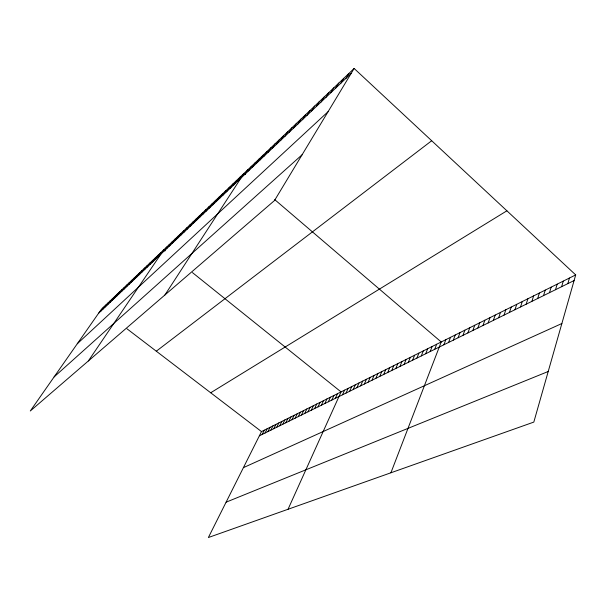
<?xml version="1.0" encoding="UTF-8"?>
<svg xmlns="http://www.w3.org/2000/svg" width="606" height="606" viewBox="0 0 606 606"><rect width="100%" height="100%" fill="white"/><g stroke="black" fill="none" stroke-linecap="round" stroke-linejoin="round"><path stroke-width="0.91" d="M575.7 274.912L533.818 422.094L208.373 537.53L261.489 431.586L575.7 274.912L354.131 68.47L101.399 309.242L30.3 410.989L274.51 200.525L354.131 68.47M567.822 283.638L569.443 278.033M561.626 286.691L563.269 281.108M555.513 289.706L557.179 284.146M549.49 292.683L551.172 287.138M543.537 295.614L545.241 290.1M537.673 298.508L539.393 293.016M531.879 301.371L533.613 295.895M526.159 304.189L527.917 298.735M520.524 306.969L522.289 301.546M514.948 309.719L516.736 304.31M509.449 312.431L511.252 307.045M504.025 315.112L505.836 309.742M498.662 317.756L500.495 312.408M493.375 320.369L495.216 315.044M488.148 322.945L490.004 317.642M482.982 325.49L484.853 320.21M477.884 328.005L479.763 322.748M472.854 330.49L474.74 325.248M467.877 332.944L469.779 327.725M462.961 335.368L464.878 330.172M458.113 337.762L460.03 332.588M453.311 340.133L455.242 334.974M448.576 342.466L450.516 337.33M443.887 344.776L445.842 339.663M390.915 472.778L441.221 341.966L274.707 199.616M434.691 349.321L436.661 344.238M430.169 351.548L432.146 346.488M425.7 353.752L427.685 348.715M421.284 355.934L423.276 350.912M416.913 358.085L418.913 353.086M412.595 360.222L414.602 355.237M408.33 362.327L410.338 357.366M404.104 364.411L406.126 359.464M399.93 366.463L401.96 361.54M395.801 368.501L397.839 363.6M391.726 370.516L393.764 365.63M387.688 372.508L389.726 367.637M383.689 374.478L385.742 369.63M379.742 376.424L381.795 371.599M375.834 378.356L377.894 373.538M371.97 380.265L374.031 375.47M368.145 382.151L370.213 377.371M364.365 384.015L366.433 379.258M360.623 385.863L362.699 381.121M356.919 387.688L358.994 382.962M353.253 389.499L355.336 384.787M349.624 391.287L351.707 386.598M346.034 393.059L348.124 388.385M342.481 394.809L344.572 390.158M288.039 509.275L341.064 391.908L192.435 272.586M335.383 398.316L337.481 393.695M331.83 400.066L333.936 395.46M328.323 401.793L330.429 397.21M324.846 403.513L326.952 398.945M321.407 405.209L323.521 400.657M318.006 406.884L320.112 402.354M314.635 408.55L316.749 404.028M311.302 410.194L313.416 405.694M308 411.822L310.113 407.338M304.735 413.436L306.848 408.967M301.5 415.034L303.614 410.58M298.296 416.61L300.409 412.178M295.122 418.178L297.243 413.754M291.986 419.723L294.099 415.322M288.873 421.261L290.994 416.875M285.797 422.776L287.911 418.405M282.744 424.283L284.865 419.928M276.73 427.253L278.851 422.927M279.722 425.776L281.843 421.435M273.768 428.707L275.889 424.405M270.837 430.162L272.958 425.867M267.928 431.593L270.049 427.313M265.049 433.01L267.17 428.753M262.193 434.419L264.322 430.177M345.92 78.394L348.935 73.417M340.799 83.257L343.822 78.288M335.754 88.044L338.784 83.09M330.785 92.763L333.815 87.817M325.884 97.422L328.922 92.483M321.059 102.005L324.096 97.074M316.302 106.527L319.347 101.603M311.605 110.981L314.658 106.073M306.984 115.375L310.037 110.474M302.424 119.7L305.477 114.822M297.925 123.972L300.985 119.102M289.115 132.335L292.175 127.487M293.493 128.184L296.546 123.321M284.805 136.433L287.865 131.6M280.548 140.478L283.608 135.653M272.208 148.402L275.268 143.599M276.351 144.463L279.411 139.653M268.117 152.28L271.177 147.493M260.103 159.893L263.163 155.128M264.087 156.113L267.148 151.333M256.171 163.62L259.239 158.87M248.468 170.945L251.528 166.218M252.301 167.309L255.353 162.567M244.688 174.528L247.748 169.816M237.272 181.573L240.324 176.891M164.923 294.97L244.013 173.377L245.362 174.528M230.038 188.443L233.09 183.785M233.636 185.027L236.688 180.353M226.492 191.814L229.538 187.163M219.523 198.427L222.569 193.806M222.985 195.14L226.03 190.504M212.729 204.889L215.759 200.291M216.107 201.677L219.145 197.071M206.085 211.191L209.115 206.623M209.388 208.055L212.418 203.472M199.609 217.342L202.631 212.804M202.828 214.282L205.858 209.729M190.17 226.303L193.178 221.804M193.276 223.356L196.291 218.842M196.427 220.364L199.442 215.842M184.057 232.113L187.057 227.636M187.095 229.227L190.102 224.735M178.081 237.787L181.073 233.34M181.05 234.961L184.05 230.507M169.369 246.059L172.354 241.65M172.24 243.332L175.225 238.908M175.142 240.574L178.134 236.143M163.718 251.422L166.695 247.043M166.529 248.755L169.506 244.362M155.31 259.406L158.272 255.065M158.113 256.747L161.075 252.391M88.332 360.979L163.908 249.695L165.279 250.793M147.099 267.208L150.046 262.906M149.811 264.633L152.757 260.322M152.545 262.034L155.5 257.709M141.774 272.268L144.705 267.988M144.425 269.746L147.356 265.458M134.002 279.646L136.911 275.412M136.562 277.215L139.486 272.965M139.153 274.753L142.077 270.488M124.01 289.138L126.904 284.949M126.465 286.805L129.366 282.608M128.949 284.441L131.85 280.23M131.464 282.055L134.373 277.836M116.791 295.993L119.662 291.85M119.17 293.728L122.048 289.577M121.579 291.448L124.465 287.274M109.784 302.644L112.64 298.538M112.095 300.447L114.958 296.334M114.428 298.235L117.299 294.099M100.77 311.204L103.603 307.144M102.99 309.098L105.83 305.023M105.232 306.969L108.08 302.886M107.497 304.818L110.345 300.72M98.573 313.287L351.116 73.455M77.28 343.761L328.058 111.709M54.108 376.924L302.114 154.742M156.303 351.2L431.692 140.736M210.691 392.764L506.896 210.805M259.368 435.812L574.102 280.54M243.415 467.643L561.868 323.521M226.099 502.177L548.218 371.493M127.01 328.816L261.489 431.586"/></g></svg>
